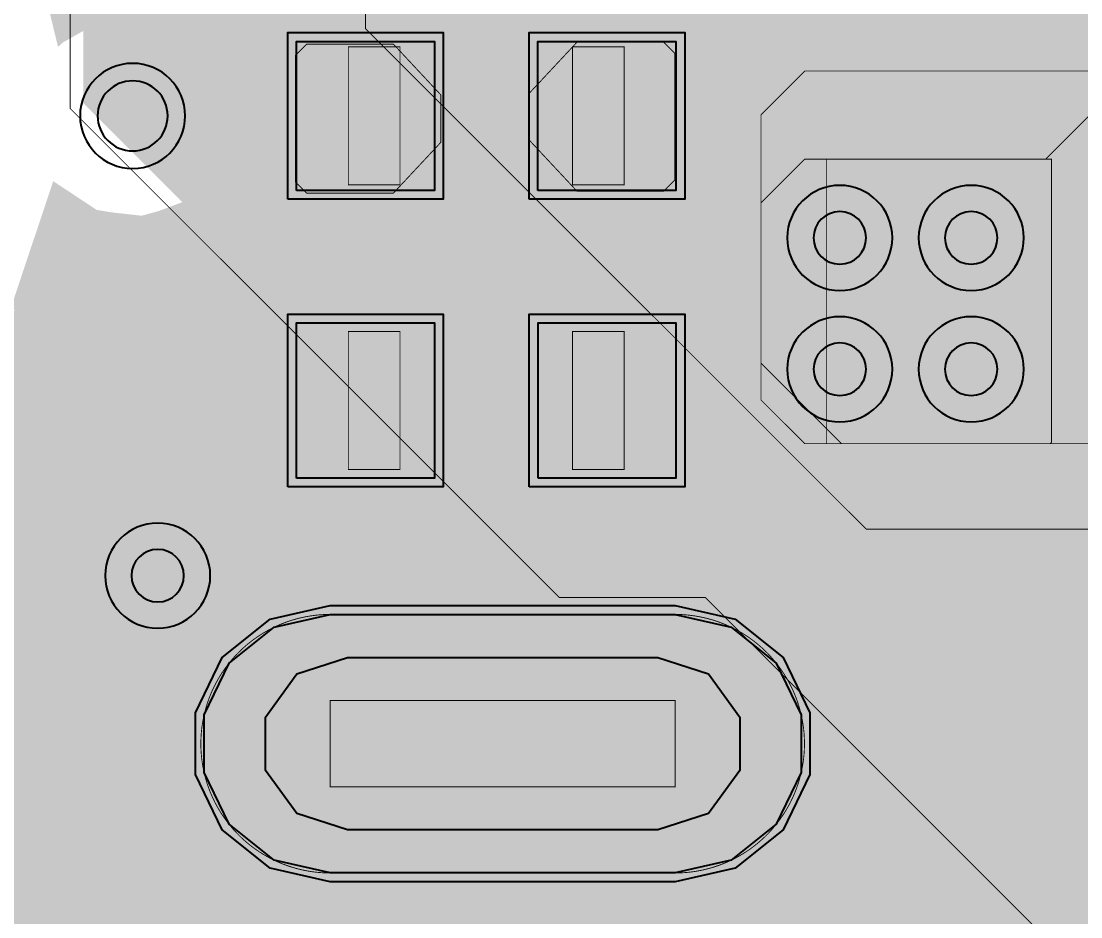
# Model space of a CAD drawing. Header units: millimetres. Extents: x -28.5 to 66.7, y -15.2 to 44.1.
# Drawn here: x 5.56 to 11.7, y 20.25 to 25.44 of the extents above; entities that cross this region are included whole.
import ezdxf

# ---------------------------------------------------------------- set-up
doc = ezdxf.new("R2010")
doc.units = ezdxf.units.MM
doc.header["$MEASUREMENT"] = 0
for name, color, linetype, true_color in [('Bottom-Layer', 7, 'Continuous', 0x0000ff), ('Bottom-Paste-Mask-Layer', 7, 'Continuous', 0x800000), ('Bottom-Solder-Mask-Layer', 7, 'Continuous', 0xaa00ff), ('Component-Marking-Layer', 7, 'Continuous', 0x66ffcc), ('Component-Shape-Layer', 7, 'Continuous', 0x00cccc), ('Hole-Layer', 7, 'Continuous', 0x222222), ('Inner1', 7, 'Continuous', 0x999966), ('Inner2', 7, 'Continuous', 0x008000), ('Multi-Layer', 7, 'Continuous', 0xc0c0c0), ('Pin-Soldering-Layer', 7, 'Continuous', 0xcc9999), ('Top-Layer', 7, 'Continuous', 0xff0000), ('Top-Paste-Mask-Layer', 7, 'Continuous', 0x808080), ('Top-Silkscreen-Layer', 7, 'Continuous', 0xffcc00), ('Top-Solder-Mask-Layer', 7, 'Continuous', 0x800080)]:
    doc.layers.add(name, color=color, linetype=linetype, true_color=true_color)

msp = doc.modelspace()

# ---------------------------------------------------------------- hatches: boundary and pattern name
at = {"layer": 'Bottom-Layer'}
for points in [[(4.9851, 4.9851), (4.4113, 5.4268), (3.7435, 5.7071), (3.0263, 5.8072), (2.3074, 5.7206), (1.6345, 5.4529), (1.0525, 5.022), (0.6001, 4.4566), (0.3073, 3.7942), (0.3073, 24.2059), (0.6117, 23.5245), (1.0849, 22.9474), (1.6934, 22.5153), (2.3942, 22.2588), (3.1379, 22.1961), (3.8718, 22.3315), (4.5441, 22.6555), (5.1072, 23.1451), (5.5215, 23.7659), (5.7576, 24.4738), (5.9961, 24.3165), (6.2801, 24.2846), (6.5476, 24.385), (6.7404, 24.596), (6.8164, 24.8714), (6.7591, 25.1514), (6.581, 25.3748), (6.3208, 25.4931), (6.0354, 25.4803), (5.7868, 25.3394), (5.6335, 25.9725), (5.3385, 26.5533), (4.9176, 27.0504), (4.3934, 27.4372), (3.7942, 27.6927), (34.2059, 27.6927), (33.5435, 27.4), (32.9781, 26.9476), (32.5472, 26.3655), (32.2795, 25.6927), (32.1928, 24.9737), (32.293, 24.2565), (32.5732, 23.5888), (33.015, 23.015), (33.5888, 22.5732), (34.2565, 22.293), (34.9737, 22.1928), (35.6927, 22.2795), (36.3656, 22.5472), (36.9476, 22.9781), (37.4, 23.5435), (37.6927, 24.2059), (37.6927, 3.7942), (37.4, 4.4566), (36.9476, 5.022), (36.3656, 5.4529), (35.6927, 5.7206), (34.9737, 5.8072), (34.2565, 5.7071), (33.5888, 5.4268), (33.015, 4.9851), (32.5732, 4.4113), (32.293, 3.7435), (32.1928, 3.0263), (32.2795, 2.3074), (32.5472, 1.6345), (32.9781, 1.0525), (33.5435, 0.6001), (34.2059, 0.3073), (3.7942, 0.3073), (4.4566, 0.6001), (5.022, 1.0525), (5.4529, 1.6345), (5.7206, 2.3074), (5.8072, 3.0263), (5.7071, 3.7435), (5.4268, 4.4113)], [(9.872, 22.9894), (10.1241, 22.8373), (10.4181, 22.8206), (10.6858, 22.9431), (10.9536, 22.8206), (11.2475, 22.8373), (11.4997, 22.9894), (11.6517, 23.2415), (11.6684, 23.5354), (11.5459, 23.8032), (11.6684, 24.071), (11.6517, 24.3649), (11.4997, 24.6171), (11.2475, 24.7691), (10.9536, 24.7858), (10.6858, 24.6633), (10.4181, 24.7858), (10.1241, 24.7691), (9.872, 24.6171), (9.72, 24.3649), (9.7033, 24.071), (9.8257, 23.8032), (9.7033, 23.5354), (9.72, 23.2415)], [(7.3501, 20.5001), (7.0247, 20.5744), (6.7637, 20.7825), (6.6189, 21.0832), (6.6189, 21.417), (6.7637, 21.7177), (7.0247, 21.9258), (7.3501, 22.0001), (9.3501, 22.0001), (9.6755, 21.9258), (9.9365, 21.7177), (10.0813, 21.417), (10.0813, 21.0832), (9.9365, 20.7825), (9.6755, 20.5744), (9.3501, 20.5001)]]:
    msp.add_hatch(color=256, dxfattribs=at).paths.add_polyline_path(points)
at = {"layer": 'Bottom-Paste-Mask-Layer'}
msp.add_hatch(color=256, dxfattribs=at).paths.add_polyline_path([(7.3501, 20.5001), (7.0247, 20.5744), (6.7637, 20.7825), (6.6189, 21.0832), (6.6189, 21.417), (6.7637, 21.7177), (7.0247, 21.9258), (7.3501, 22.0001), (9.3501, 22.0001), (9.6755, 21.9258), (9.9365, 21.7177), (10.0813, 21.417), (10.0813, 21.0832), (9.9365, 20.7825), (9.6755, 20.5744), (9.3501, 20.5001)])
at = {"layer": 'Bottom-Solder-Mask-Layer'}
msp.add_hatch(color=256, dxfattribs=at).paths.add_polyline_path([(7.3501, 20.4493), (7.0026, 20.5286), (6.724, 20.7508), (6.5694, 21.0719), (6.5694, 21.4283), (6.724, 21.7494), (7.0026, 21.9716), (7.3501, 22.0509), (9.3501, 22.0509), (9.6975, 21.9716), (9.9762, 21.7494), (10.1308, 21.4283), (10.1308, 21.0719), (9.9762, 20.7508), (9.6975, 20.5286), (9.3501, 20.4493)])
at = {"layer": 'Component-Marking-Layer'}
for points in [[(8.995, 25.2921, 1), (9.115, 25.2921, 1)], [(8.995, 25.2921, 1), (9.115, 25.2921, 1)], [(7.3949, 22.841, 1), (7.5149, 22.841, 1)], [(7.3949, 22.841, 1), (7.5149, 22.841, 1)]]:
    msp.add_hatch(color=256, dxfattribs=at).paths.add_polyline_path(points)
at = {"layer": 'Hole-Layer'}
msp.add_hatch(color=256, dxfattribs=at).paths.add_polyline_path([(7.4501, 20.75), (7.1562, 20.8455), (6.9745, 21.0955), (6.9745, 21.4045), (7.1562, 21.6545), (7.4501, 21.75), (9.2501, 21.75), (9.5439, 21.6545), (9.7256, 21.4045), (9.7256, 21.0955), (9.5439, 20.8455), (9.2501, 20.75)])
at = {"layer": 'Inner1'}
for points in [[(0.3073, 3.7942), (0.3073, 24.2059), (0.6117, 23.5245), (1.0849, 22.9474), (1.6934, 22.5153), (2.3942, 22.2588), (3.1379, 22.1961), (3.8718, 22.3315), (4.5441, 22.6555), (5.1072, 23.1451), (5.5215, 23.7659), (5.7576, 24.4738), (5.9961, 24.3165), (6.2801, 24.2846), (6.5476, 24.385), (6.7404, 24.596), (6.8164, 24.8714), (6.7591, 25.1514), (6.581, 25.3748), (6.3208, 25.4931), (6.0354, 25.4803), (5.7868, 25.3394), (5.6335, 25.9725), (5.3385, 26.5533), (4.9176, 27.0504), (4.3934, 27.4372), (3.7942, 27.6927), (34.2059, 27.6927), (33.5435, 27.4), (32.9781, 26.9476), (32.5472, 26.3655), (32.2795, 25.6927), (32.1928, 24.9737), (32.293, 24.2565), (32.5732, 23.5888), (33.015, 23.015), (33.5888, 22.5732), (34.2565, 22.293), (34.9737, 22.1928), (35.6927, 22.2795), (36.3656, 22.5472), (36.9476, 22.9781), (37.4, 23.5435), (37.6927, 24.2059), (37.6927, 3.7942), (37.4, 4.4566), (36.9476, 5.022), (36.3656, 5.4529), (35.6927, 5.7206), (34.9737, 5.8072), (34.2565, 5.7071), (33.5888, 5.4268), (33.015, 4.9851), (32.5732, 4.4113), (32.293, 3.7435), (32.1928, 3.0263), (32.2795, 2.3074), (32.5472, 1.6345), (32.9781, 1.0525), (33.5435, 0.6001), (34.2059, 0.3073), (3.7942, 0.3073), (4.4566, 0.6001), (5.022, 1.0525), (5.4529, 1.6345), (5.7206, 2.3074), (5.8072, 3.0263), (5.7071, 3.7435), (5.4268, 4.4113), (4.9851, 4.9851), (4.4113, 5.4268), (3.7435, 5.7071), (3.0263, 5.8072), (2.3074, 5.7206), (1.6345, 5.4529), (1.0525, 5.022), (0.6001, 4.4566)], [(9.872, 22.9894), (10.1241, 22.8373), (10.4181, 22.8206), (10.6858, 22.9431), (10.9536, 22.8206), (11.2475, 22.8373), (11.4997, 22.9894), (11.6517, 23.2415), (11.6684, 23.5354), (11.5459, 23.8032), (11.6684, 24.071), (11.6517, 24.3649), (11.4997, 24.6171), (11.2475, 24.7691), (10.9536, 24.7858), (10.6858, 24.6633), (10.4181, 24.7858), (10.1241, 24.7691), (9.872, 24.6171), (9.72, 24.3649), (9.7033, 24.071), (9.8257, 23.8032), (9.7033, 23.5354), (9.72, 23.2415)]]:
    msp.add_hatch(color=256, dxfattribs=at).paths.add_polyline_path(points)
at = {"layer": 'Inner2'}
for points in [[(9.3501, 22.3074), (8.6134, 22.3074), (5.9436, 24.9772), (5.9436, 26.628), (6.1381, 26.8225), (7.1319, 26.8225), (7.4534, 26.501), (7.4534, 25.3976), (7.4611, 25.3587), (7.4831, 25.3258), (10.3858, 22.4231), (10.4188, 22.4011), (10.4577, 22.3933), (13.2976, 22.3933), (15.3158, 20.3752), (15.3487, 20.3532), (15.3876, 20.3454), (19.4928, 20.3454), (21.5062, 18.332), (21.5392, 18.31), (21.5781, 18.3023), (22.7021, 18.3023), (22.9531, 18.0513), (22.9531, 17.573), (22.7586, 17.3785), (21.1193, 17.3785), (19.3759, 19.1219), (19.3429, 19.1439), (19.304, 19.1517), (19.03, 19.1517), (18.8014, 19.2852), (18.5367, 19.2852), (18.3081, 19.1517), (12.6151, 19.1517), (10.4011, 21.3657), (10.2904, 21.7335), (10.0557, 22.0376), (9.7278, 22.2377)], [(13.3397, 22.8023), (13.2825, 22.8023), (13.0225, 23.0622), (12.9896, 23.0843), (12.9507, 23.092), (10.3575, 23.092), (9.9492, 23.5003), (9.9492, 24.8561), (10.1437, 25.0506), (15.8315, 25.0506), (17.2202, 23.662), (17.2531, 23.64), (17.292, 23.6322), (28.6752, 23.6322), (31.5215, 20.786), (31.5215, 11.103), (27.3781, 6.9596), (22.2738, 6.9596), (22.2349, 6.9519), (22.202, 6.9299), (21.3165, 6.0444), (20.7816, 6.0444), (20.601, 6.225), (20.601, 7.2611), (20.8513, 7.5114), (25.6035, 7.5114), (25.6424, 7.5191), (25.6753, 7.5412), (26.1416, 8.0074), (26.3486, 7.9462), (26.5623, 7.9766), (26.7439, 8.0932), (26.8606, 8.2749), (26.891, 8.4886), (26.8297, 8.6956), (27.214, 9.0798), (27.4625, 9.0902), (27.6761, 9.2175), (27.8034, 9.4311), (27.8138, 9.6796), (30.4249, 12.2907), (30.4469, 12.3237), (30.4547, 12.3626), (30.4547, 15.7234), (30.4747, 15.872), (30.4547, 16.0205), (30.4547, 16.891), (30.4469, 16.9299), (30.4249, 16.9629), (29.9169, 17.4709), (29.8839, 17.4929), (29.8451, 17.5006), (26.1011, 17.5006), (26.1011, 17.653), (26.0259, 17.9337), (25.8205, 18.1392), (25.5398, 18.2144), (25.2591, 18.1392), (25.0537, 17.9337), (24.9784, 17.653), (24.9784, 17.5006), (24.0451, 17.5006), (23.3412, 18.2046), (23.3121, 18.2613), (23.272, 18.3107), (23.0196, 18.5631), (28.2594, 18.5631), (28.2992, 18.571), (28.333, 18.5936), (28.7276, 18.9882), (28.7502, 19.022), (28.7581, 19.0618), (28.7581, 20.8866), (28.7502, 20.9264), (28.7276, 20.9602), (28.0883, 21.5995), (28.0545, 21.6221), (28.0146, 21.63), (21.4245, 21.63), (21.3846, 21.6221), (21.3508, 21.5995), (20.7544, 21.0031), (20.7318, 20.9693), (20.7239, 20.9294), (20.7239, 20.6864), (19.7277, 20.6864), (19.6371, 20.7369), (19.5349, 20.7544), (15.5149, 20.7544), (13.557, 22.7122), (13.4573, 22.7789)]]:
    msp.add_hatch(color=256, dxfattribs=at).paths.add_polyline_path(points)
at = {"layer": 'Multi-Layer'}
msp.add_hatch(color=256, dxfattribs=at).paths.add_polyline_path([(7.3501, 20.5001), (7.0247, 20.5744), (6.7637, 20.7825), (6.6189, 21.0832), (6.6189, 21.417), (6.7637, 21.7177), (7.0247, 21.9258), (7.3501, 22.0001), (9.3501, 22.0001), (9.6755, 21.9258), (9.9365, 21.7177), (10.0813, 21.417), (10.0813, 21.0832), (9.9365, 20.7825), (9.6755, 20.5744), (9.3501, 20.5001)])
msp.add_hatch(color=256, dxfattribs=at).paths.add_polyline_path([(7.3501, 20.5001), (7.0247, 20.5744), (6.7637, 20.7825), (6.6189, 21.0832), (6.6189, 21.417), (6.7637, 21.7177), (7.0247, 21.9258), (7.3501, 22.0001), (9.3501, 22.0001), (9.6755, 21.9258), (9.9365, 21.7177), (10.0813, 21.417), (10.0813, 21.0832), (9.9365, 20.7825), (9.6755, 20.5744), (9.3501, 20.5001)])
msp.add_hatch(color=256, dxfattribs=at).paths.add_polyline_path([(7.3501, 20.5001), (7.0247, 20.5744), (6.7637, 20.7825), (6.6189, 21.0832), (6.6189, 21.417), (6.7637, 21.7177), (7.0247, 21.9258), (7.3501, 22.0001), (9.3501, 22.0001), (9.6755, 21.9258), (9.9365, 21.7177), (10.0813, 21.417), (10.0813, 21.0832), (9.9365, 20.7825), (9.6755, 20.5744), (9.3501, 20.5001)])
at = {"layer": 'Pin-Soldering-Layer'}
for points in [[(7.4551, 25.292), (7.7551, 25.292), (7.7551, 24.492), (7.4551, 24.492)], [(7.4551, 25.292), (7.7551, 25.292), (7.7551, 24.492), (7.4551, 24.492)], [(8.7549, 25.292), (9.0549, 25.292), (9.0549, 24.492), (8.7549, 24.492)], [(8.7549, 25.292), (9.0549, 25.292), (9.0549, 24.492), (8.7549, 24.492)], [(7.455, 22.841), (7.455, 23.641), (7.755, 23.641), (7.755, 22.841)], [(7.455, 22.841), (7.455, 23.641), (7.755, 23.641), (7.755, 22.841)], [(9.055, 22.841), (9.055, 23.641), (8.755, 23.641), (8.755, 22.841)], [(9.055, 22.841), (9.055, 23.641), (8.755, 23.641), (8.755, 22.841)], [(9.3501, 21.5001), (9.3501, 21.0001), (7.3501, 21.0001), (7.3501, 21.5001)], [(9.3501, 21.5001), (9.3501, 21.0001), (7.3501, 21.0001), (7.3501, 21.5001)]]:
    msp.add_hatch(color=256, dxfattribs=at).paths.add_polyline_path(points)
at = {"layer": 'Top-Layer'}
for points in [[(0.3073, 3.7942), (0.3073, 24.2059), (0.6117, 23.5245), (1.0849, 22.9474), (1.6934, 22.5153), (2.3942, 22.2588), (3.1379, 22.1961), (3.8718, 22.3315), (4.5441, 22.6555), (5.1072, 23.1451), (5.5215, 23.7659), (5.7576, 24.4738), (5.9753, 24.3245), (6.2356, 24.2807), (6.4902, 24.3506), (6.6916, 24.5212), (6.8478, 24.5212), (6.8478, 24.46), (6.9378, 24.2427), (7.1551, 24.1527), (7.9551, 24.1527), (8.1472, 24.2201), (8.255, 24.3928), (8.3047, 24.2816), (8.3937, 24.1984), (8.3937, 23.9526), (8.2867, 23.8408), (8.2477, 23.691), (8.2477, 22.791), (8.3377, 22.5737), (8.555, 22.4837), (9.355, 22.4837), (9.5286, 22.5374), (9.6415, 22.6797), (10.1237, 22.6797), (10.1543, 22.6805), (10.1849, 22.6831), (12.9405, 22.6831), (13.1136, 22.4783), (13.367, 22.3905), (13.6296, 22.4443), (13.8281, 22.6246), (13.9019, 22.5941), (13.9811, 22.5838), (14.5261, 22.5838), (14.7434, 22.6738), (14.8335, 22.8911), (14.8335, 23.1024), (14.9349, 23.1469), (15.0223, 23.2149), (15.3809, 23.5735), (15.3956, 23.5724), (15.4102, 23.5721), (15.8795, 23.5721), (15.9394, 23.5531), (16.0019, 23.5467), (16.26, 23.5467), (16.4166, 23.4049), (16.5124, 23.3459), (16.6229, 23.3254), (17.6665, 23.3254), (17.7841, 23.3488), (17.8838, 23.4154), (18.0625, 23.5941), (18.1291, 23.6938), (18.1525, 23.8114), (18.1525, 26.1652), (18.1291, 26.2828), (18.0625, 26.3825), (17.7527, 26.6923), (17.653, 26.7589), (17.5354, 26.7823), (16.7056, 26.7823), (16.588, 26.7589), (16.4883, 26.6923), (16.1787, 26.3827), (16.1121, 26.283), (16.0887, 26.1654), (16.0887, 24.7092), (15.8711, 24.4915), (15.4102, 24.4915), (15.3649, 24.4882), (15.3205, 24.4782), (15.2064, 24.4782), (15.0353, 24.4441), (14.8902, 24.3472), (14.854, 24.311), (14.854, 24.6411), (15.399, 25.1861), (15.4656, 25.2858), (15.489, 25.4034), (15.489, 27.1814), (15.4656, 27.299), (15.399, 27.3987), (15.272, 27.5257), (15.1722, 27.5924), (15.0546, 27.6157), (13.6894, 27.6157), (13.5718, 27.5924), (13.4721, 27.5257), (13.4195, 27.4732), (13.367, 27.5257), (13.2672, 27.5924), (13.1496, 27.6157), (11.8796, 27.6157), (11.762, 27.5924), (11.6623, 27.5257), (11.5353, 27.3987), (11.4687, 27.299), (11.4453, 27.1814), (11.4453, 25.0227), (11.3713, 24.9487), (10.1016, 24.9487), (9.984, 24.9253), (9.8843, 24.8587), (9.6623, 24.6367), (9.6623, 25.3241), (9.5722, 25.5414), (9.3549, 25.6314), (8.5549, 25.6314), (8.3628, 25.564), (8.255, 25.3913), (8.1472, 25.564), (7.9551, 25.6314), (7.1551, 25.6314), (6.9378, 25.5414), (6.8478, 25.3241), (6.8478, 25.2629), (6.6916, 25.2629), (6.6374, 25.3249), (6.5754, 25.3791), (6.5754, 26.0563), (6.6373, 26.1103), (6.6914, 26.1722), (6.8477, 26.1722), (6.8477, 26.0931), (6.9377, 25.8757), (7.155, 25.7857), (7.955, 25.7857), (8.1723, 25.8757), (8.2623, 26.0931), (8.2623, 26.9931), (8.1723, 27.2104), (7.955, 27.3004), (7.155, 27.3004), (6.9377, 27.2104), (6.8477, 26.9931), (6.8477, 26.9139), (6.6918, 26.9139), (6.4156, 27.1179), (6.073, 27.1411), (5.7719, 26.9763), (5.6068, 26.6751), (5.6299, 26.3326), (5.8338, 26.0563), (5.8338, 25.3791), (5.8098, 25.3598), (5.7868, 25.3394), (5.6335, 25.9725), (5.3385, 26.5533), (4.9176, 27.0504), (4.3934, 27.4372), (3.7942, 27.6927), (34.2059, 27.6927), (33.5435, 27.4), (32.9781, 26.9476), (32.5472, 26.3655), (32.2795, 25.6927), (32.1928, 24.9737), (32.293, 24.2565), (32.5732, 23.5888), (33.015, 23.015), (33.5888, 22.5732), (34.2565, 22.293), (34.9737, 22.1928), (35.6927, 22.2795), (36.3656, 22.5472), (36.9476, 22.9781), (37.4, 23.5435), (37.6927, 24.2059), (37.6927, 3.7942), (37.4, 4.4566), (36.9476, 5.022), (36.3656, 5.4529), (35.6927, 5.7206), (34.9737, 5.8072), (34.2565, 5.7071), (33.5888, 5.4268), (33.015, 4.9851), (32.5732, 4.4113), (32.293, 3.7435), (32.1928, 3.0263), (32.2795, 2.3074), (32.5472, 1.6345), (32.9781, 1.0525), (33.5435, 0.6001), (34.2059, 0.3073), (3.7942, 0.3073), (4.4566, 0.6001), (5.022, 1.0525), (5.4529, 1.6345), (5.7206, 2.3074), (5.8072, 3.0263), (5.7071, 3.7435), (5.4268, 4.4113), (4.9851, 4.9851), (4.4113, 5.4268), (3.7435, 5.7071), (3.0263, 5.8072), (2.3074, 5.7206), (1.6345, 5.4529), (1.0525, 5.022), (0.6001, 4.4566)], [(11.9217, 27.2068), (13.1075, 27.2068), (13.175, 27.1393), (13.175, 23.2865), (12.9805, 23.092), (10.3302, 23.092), (10.3302, 24.5398), (11.4986, 24.5398), (11.5375, 24.5475), (11.5705, 24.5696), (11.8245, 24.8236), (11.8465, 24.8565), (11.8542, 24.8954), (11.8542, 27.1393)], [(7.1551, 24.46), (7.1551, 25.3241), (7.9551, 25.3241), (7.9551, 24.46)], [(8.5549, 24.46), (8.5549, 25.3241), (9.3549, 25.3241), (9.3549, 24.46)], [(10.1437, 24.5398), (11.4309, 24.5398), (11.4309, 23.092), (10.1437, 23.092), (9.9492, 23.2865), (9.9492, 24.3453)], [(7.155, 22.791), (7.155, 23.691), (7.955, 23.691), (7.955, 22.791)], [(8.555, 22.791), (8.555, 23.691), (9.355, 23.691), (9.355, 22.791)], [(7.3501, 20.5001), (7.0247, 20.5744), (6.7637, 20.7825), (6.6189, 21.0832), (6.6189, 21.417), (6.7637, 21.7177), (7.0247, 21.9258), (7.3501, 22.0001), (9.3501, 22.0001), (9.6755, 21.9258), (9.9365, 21.7177), (10.0813, 21.417), (10.0813, 21.0832), (9.9365, 20.7825), (9.6755, 20.5744), (9.3501, 20.5001)]]:
    msp.add_hatch(color=256, dxfattribs=at).paths.add_polyline_path(points)
at = {"layer": 'Top-Paste-Mask-Layer'}
for points in [[(8.5066, 24.7491), (8.5066, 25.0256), (8.7808, 25.3193), (9.2841, 25.3193), (9.3481, 25.2553), (9.3481, 24.5193), (9.2841, 24.4553), (8.7808, 24.4553)], [(8.5066, 24.7491), (8.5066, 25.0256), (8.7808, 25.3193), (9.2841, 25.3193), (9.3481, 25.2553), (9.3481, 24.5193), (9.2841, 24.4553), (8.7808, 24.4553)], [(7.991, 24.7378), (7.991, 25.0143), (7.7168, 25.3081), (7.2135, 25.3081), (7.1495, 25.2441), (7.1495, 24.5081), (7.2135, 24.4441), (7.7168, 24.4441)], [(7.991, 24.7378), (7.991, 25.0143), (7.7168, 25.3081), (7.2135, 25.3081), (7.1495, 25.2441), (7.1495, 24.5081), (7.2135, 24.4441), (7.7168, 24.4441)], [(7.155, 22.791), (7.155, 23.691), (7.955, 23.691), (7.955, 22.791)], [(8.555, 22.791), (8.555, 23.691), (9.355, 23.691), (9.355, 22.791)], [(10.098, 21.194), (10.0999, 21.2314), (10.0999, 21.2688), (10.098, 21.3061), (10.0943, 21.3434), (10.0887, 21.3803), (10.0813, 21.417), (10.072, 21.4532), (10.061, 21.489), (10.0482, 21.5241), (10.0337, 21.5585), (10.0175, 21.5923), (9.9996, 21.6251), (9.9801, 21.657), (9.959, 21.6879), (9.9365, 21.7177), (9.9124, 21.7464), (9.887, 21.7738), (9.8602, 21.7999), (9.8322, 21.8246), (9.8029, 21.848), (9.7726, 21.8698), (9.7412, 21.8901), (9.7088, 21.9088), (9.6755, 21.9258), (9.6414, 21.9412), (9.6066, 21.9549), (9.5712, 21.9668), (9.5351, 21.9769), (9.4987, 21.9852), (9.4619, 21.9917), (9.4248, 21.9964), (9.3875, 21.9992), (9.3501, 22.0001), (7.3501, 22.0001), (7.3127, 21.9992), (7.2754, 21.9964), (7.2383, 21.9917), (7.2015, 21.9852), (7.165, 21.9769), (7.129, 21.9668), (7.0936, 21.9549), (7.0587, 21.9412), (7.0247, 21.9258), (6.9914, 21.9088), (6.959, 21.8901), (6.9276, 21.8698), (6.8972, 21.848), (6.868, 21.8246), (6.8399, 21.7999), (6.8132, 21.7738), (6.7877, 21.7464), (6.7637, 21.7177), (6.7411, 21.6879), (6.7201, 21.657), (6.7005, 21.6251), (6.6827, 21.5923), (6.6664, 21.5585), (6.6519, 21.5241), (6.6391, 21.489), (6.6281, 21.4532), (6.6189, 21.417), (6.6115, 21.3803), (6.6059, 21.3434), (6.6022, 21.3061), (6.6003, 21.2688), (6.6003, 21.2314), (6.6022, 21.194), (6.6059, 21.1568), (6.6115, 21.1199), (6.6189, 21.0832), (6.6281, 21.047), (6.6391, 21.0112), (6.6519, 20.9761), (6.6664, 20.9416), (6.6827, 20.9079), (6.7005, 20.8751), (6.7201, 20.8432), (6.7411, 20.8123), (6.7637, 20.7825), (6.7877, 20.7538), (6.8132, 20.7264), (6.8399, 20.7003), (6.868, 20.6755), (6.8972, 20.6522), (6.9276, 20.6304), (6.959, 20.6101), (6.9914, 20.5914), (7.0247, 20.5743), (7.0587, 20.559), (7.0936, 20.5453), (7.129, 20.5334), (7.165, 20.5233), (7.2015, 20.5149), (7.2383, 20.5085), (7.2754, 20.5038), (7.3127, 20.501), (7.3501, 20.5001), (9.3501, 20.5001), (9.3875, 20.501), (9.4248, 20.5038), (9.4619, 20.5085), (9.4987, 20.5149), (9.5351, 20.5233), (9.5712, 20.5334), (9.6066, 20.5453), (9.6414, 20.559), (9.6755, 20.5743), (9.7088, 20.5914), (9.7412, 20.6101), (9.7726, 20.6304), (9.8029, 20.6522), (9.8322, 20.6755), (9.8602, 20.7003), (9.887, 20.7264), (9.9124, 20.7538), (9.9365, 20.7825), (9.959, 20.8123), (9.9801, 20.8432), (9.9996, 20.8751), (10.0175, 20.9079), (10.0337, 20.9416), (10.0482, 20.9761), (10.061, 21.0112), (10.072, 21.047), (10.0813, 21.0832), (10.0887, 21.1199), (10.0943, 21.1568)], [(10.098, 21.194), (10.0999, 21.2314), (10.0999, 21.2688), (10.098, 21.3061), (10.0943, 21.3434), (10.0887, 21.3803), (10.0813, 21.417), (10.072, 21.4532), (10.061, 21.489), (10.0482, 21.5241), (10.0337, 21.5585), (10.0175, 21.5923), (9.9996, 21.6251), (9.9801, 21.657), (9.959, 21.6879), (9.9365, 21.7177), (9.9124, 21.7464), (9.887, 21.7738), (9.8602, 21.7999), (9.8322, 21.8246), (9.8029, 21.848), (9.7726, 21.8698), (9.7412, 21.8901), (9.7088, 21.9088), (9.6755, 21.9258), (9.6414, 21.9412), (9.6066, 21.9549), (9.5712, 21.9668), (9.5351, 21.9769), (9.4987, 21.9852), (9.4619, 21.9917), (9.4248, 21.9964), (9.3875, 21.9992), (9.3501, 22.0001), (7.3501, 22.0001), (7.3127, 21.9992), (7.2754, 21.9964), (7.2383, 21.9917), (7.2015, 21.9852), (7.165, 21.9769), (7.129, 21.9668), (7.0936, 21.9549), (7.0587, 21.9412), (7.0247, 21.9258), (6.9914, 21.9088), (6.959, 21.8901), (6.9276, 21.8698), (6.8972, 21.848), (6.868, 21.8246), (6.8399, 21.7999), (6.8132, 21.7738), (6.7877, 21.7464), (6.7637, 21.7177), (6.7411, 21.6879), (6.7201, 21.657), (6.7005, 21.6251), (6.6827, 21.5923), (6.6664, 21.5585), (6.6519, 21.5241), (6.6391, 21.489), (6.6281, 21.4532), (6.6189, 21.417), (6.6115, 21.3803), (6.6059, 21.3434), (6.6022, 21.3061), (6.6003, 21.2688), (6.6003, 21.2314), (6.6022, 21.194), (6.6059, 21.1568), (6.6115, 21.1199), (6.6189, 21.0832), (6.6281, 21.047), (6.6391, 21.0112), (6.6519, 20.9761), (6.6664, 20.9416), (6.6827, 20.9079), (6.7005, 20.8751), (6.7201, 20.8432), (6.7411, 20.8123), (6.7637, 20.7825), (6.7877, 20.7538), (6.8132, 20.7264), (6.8399, 20.7003), (6.868, 20.6755), (6.8972, 20.6522), (6.9276, 20.6304), (6.959, 20.6101), (6.9914, 20.5914), (7.0247, 20.5743), (7.0587, 20.559), (7.0936, 20.5453), (7.129, 20.5334), (7.165, 20.5233), (7.2015, 20.5149), (7.2383, 20.5085), (7.2754, 20.5038), (7.3127, 20.501), (7.3501, 20.5001), (9.3501, 20.5001), (9.3875, 20.501), (9.4248, 20.5038), (9.4619, 20.5085), (9.4987, 20.5149), (9.5351, 20.5233), (9.5712, 20.5334), (9.6066, 20.5453), (9.6414, 20.559), (9.6755, 20.5743), (9.7088, 20.5914), (9.7412, 20.6101), (9.7726, 20.6304), (9.8029, 20.6522), (9.8322, 20.6755), (9.8602, 20.7003), (9.887, 20.7264), (9.9124, 20.7538), (9.9365, 20.7825), (9.959, 20.8123), (9.9801, 20.8432), (9.9996, 20.8751), (10.0175, 20.9079), (10.0337, 20.9416), (10.0482, 20.9761), (10.061, 21.0112), (10.072, 21.047), (10.0813, 21.0832), (10.0887, 21.1199), (10.0943, 21.1568)], [(7.3501, 20.5001), (7.0247, 20.5744), (6.7637, 20.7825), (6.6189, 21.0832), (6.6189, 21.417), (6.7637, 21.7177), (7.0247, 21.9258), (7.3501, 22.0001), (9.3501, 22.0001), (9.6755, 21.9258), (9.9365, 21.7177), (10.0813, 21.417), (10.0813, 21.0832), (9.9365, 20.7825), (9.6755, 20.5744), (9.3501, 20.5001)]]:
    msp.add_hatch(color=256, dxfattribs=at).paths.add_polyline_path(points)
at = {"layer": 'Top-Solder-Mask-Layer'}
for points in [[(7.1043, 24.4092), (7.1043, 25.3749), (8.0059, 25.3749), (8.0059, 24.4092)], [(8.5041, 24.4092), (8.5041, 25.3749), (9.4057, 25.3749), (9.4057, 24.4092)], [(7.1042, 22.7402), (7.1042, 23.7418), (8.0058, 23.7418), (8.0058, 22.7402)], [(8.5042, 22.7402), (8.5042, 23.7418), (9.4058, 23.7418), (9.4058, 22.7402)], [(7.3501, 20.4493), (7.0026, 20.5286), (6.724, 20.7508), (6.5694, 21.0719), (6.5694, 21.4283), (6.724, 21.7494), (7.0026, 21.9716), (7.3501, 22.0509), (9.3501, 22.0509), (9.6975, 21.9716), (9.9762, 21.7494), (10.1308, 21.4283), (10.1308, 21.0719), (9.9762, 20.7508), (9.6975, 20.5286), (9.3501, 20.4493)]]:
    msp.add_hatch(color=256, dxfattribs=at).paths.add_polyline_path(points)

# ---------------------------------------------------------------- linework, layer by layer
at = {"layer": 'Bottom-Layer', "const_width": 0.0508}
msp.add_lwpolyline([(5.5215, 23.7659), (5.7576, 24.4738), (5.9961, 24.3165), (6.2801, 24.2846), (6.5476, 24.385), (6.7404, 24.596), (6.8164, 24.8714), (6.7591, 25.1514), (6.581, 25.3748), (6.3208, 25.4931), (6.0354, 25.4803), (5.7868, 25.3394), (5.6335, 25.9725), (5.3385, 26.5533)], dxfattribs=at)
msp.add_lwpolyline([(9.872, 22.9894), (10.1241, 22.8373), (10.4181, 22.8206), (10.6858, 22.9431), (10.9536, 22.8206), (11.2475, 22.8373), (11.4997, 22.9894), (11.6517, 23.2415), (11.6684, 23.5354), (11.5459, 23.8032), (11.6684, 24.071), (11.6517, 24.3649), (11.4997, 24.6171), (11.2475, 24.7691), (10.9536, 24.7858), (10.6858, 24.6633), (10.4181, 24.7858), (10.1241, 24.7691), (9.872, 24.6171), (9.72, 24.3649), (9.7033, 24.071), (9.8257, 23.8032), (9.7033, 23.5354), (9.72, 23.2415)], close=True, dxfattribs=at)
at = {"layer": 'Bottom-Layer'}
msp.add_lwpolyline([(7.3501, 20.5001), (7.0247, 20.5744), (6.7637, 20.7825), (6.6189, 21.0832), (6.6189, 21.417), (6.7637, 21.7177), (7.0247, 21.9258), (7.3501, 22.0001), (9.3501, 22.0001), (9.6755, 21.9258), (9.9365, 21.7177), (10.0813, 21.417), (10.0813, 21.0832), (9.9365, 20.7825), (9.6755, 20.5744), (9.3501, 20.5001)], close=True, dxfattribs=at)
at = {"layer": 'Bottom-Paste-Mask-Layer'}
msp.add_lwpolyline([(7.3501, 20.5001), (7.0247, 20.5744), (6.7637, 20.7825), (6.6189, 21.0832), (6.6189, 21.417), (6.7637, 21.7177), (7.0247, 21.9258), (7.3501, 22.0001), (9.3501, 22.0001), (9.6755, 21.9258), (9.9365, 21.7177), (10.0813, 21.417), (10.0813, 21.0832), (9.9365, 20.7825), (9.6755, 20.5744), (9.3501, 20.5001)], close=True, dxfattribs=at)
at = {"layer": 'Bottom-Solder-Mask-Layer'}
msp.add_lwpolyline([(7.3501, 20.4493), (7.0026, 20.5286), (6.724, 20.7508), (6.5694, 21.0719), (6.5694, 21.4283), (6.724, 21.7494), (7.0026, 21.9716), (7.3501, 22.0509), (9.3501, 22.0509), (9.6975, 21.9716), (9.9762, 21.7494), (10.1308, 21.4283), (10.1308, 21.0719), (9.9762, 20.7508), (9.6975, 20.5286), (9.3501, 20.4493)], close=True, dxfattribs=at)
at = {"layer": 'Component-Marking-Layer', "const_width": 0.129}
for points in [[(8.995, 25.2921, 1), (9.115, 25.2921, 1)], [(8.995, 25.2921, 1), (9.115, 25.2921, 1)], [(7.3949, 22.841, 1), (7.5149, 22.841, 1)], [(7.3949, 22.841, 1), (7.5149, 22.841, 1)]]:
    msp.add_lwpolyline(points, format="xyb", close=True, dxfattribs=at)
at = {"layer": 'Component-Shape-Layer', "const_width": 0.0508}
for points in [[(7.455, 25.2919), (9.055, 25.2919), (9.055, 24.4919), (7.455, 24.4919)], [(7.455, 25.2919), (9.055, 25.2919), (9.055, 24.4919), (7.455, 24.4919)], [(7.455, 22.841), (7.455, 23.641), (9.055, 23.641), (9.055, 22.841)], [(7.455, 22.841), (7.455, 23.641), (9.055, 23.641), (9.055, 22.841)], [(-2.15, 21.5001), (10, 21.5001), (10, 6.5), (-2.15, 6.5)], [(-2.15, 21.5001), (10, 21.5001), (10, 6.5), (-2.15, 6.5)]]:
    msp.add_lwpolyline(points, close=True, dxfattribs=at)
at = {"layer": 'Hole-Layer'}
for points in [[(6.0014, 24.892, 1), (6.4078, 24.892, 1)], [(10.1524, 24.1842, 1), (10.4572, 24.1842, 1)], [(10.9144, 24.1842, 1), (11.2192, 24.1842, 1)], [(10.1524, 23.4222, 1), (10.4572, 23.4222, 1)], [(10.9144, 23.4222, 1), (11.2192, 23.4222, 1)], [(6.1976, 22.225, 1), (6.5024, 22.225, 1)]]:
    msp.add_lwpolyline(points, format="xyb", close=True, dxfattribs=at)
msp.add_lwpolyline([(7.4501, 20.75), (7.1562, 20.8455), (6.9745, 21.0955), (6.9745, 21.4045), (7.1562, 21.6545), (7.4501, 21.75), (9.2501, 21.75), (9.5439, 21.6545), (9.7256, 21.4045), (9.7256, 21.0955), (9.5439, 20.8455), (9.2501, 20.75)], close=True, dxfattribs=at)
at = {"layer": 'Inner1', "const_width": 0.0508}
msp.add_lwpolyline([(5.5215, 23.7659), (5.7576, 24.4738), (5.9961, 24.3165), (6.2801, 24.2846), (6.5476, 24.385), (6.7404, 24.596), (6.8164, 24.8714), (6.7591, 25.1514), (6.581, 25.3748), (6.3208, 25.4931), (6.0354, 25.4803), (5.7868, 25.3394), (5.6335, 25.9725), (5.3385, 26.5533)], dxfattribs=at)
msp.add_lwpolyline([(9.872, 22.9894), (10.1241, 22.8373), (10.4181, 22.8206), (10.6858, 22.9431), (10.9536, 22.8206), (11.2475, 22.8373), (11.4997, 22.9894), (11.6517, 23.2415), (11.6684, 23.5354), (11.5459, 23.8032), (11.6684, 24.071), (11.6517, 24.3649), (11.4997, 24.6171), (11.2475, 24.7691), (10.9536, 24.7858), (10.6858, 24.6633), (10.4181, 24.7858), (10.1241, 24.7691), (9.872, 24.6171), (9.72, 24.3649), (9.7033, 24.071), (9.8257, 23.8032), (9.7033, 23.5354), (9.72, 23.2415)], close=True, dxfattribs=at)
at = {"layer": 'Inner2', "const_width": 0.00508}
for points in [[(5.842, 24.9351), (8.6791, 22.098), (9.525, 22.098), (12.573, 19.0501), (19.304, 19.0501), (21.0772, 17.2769), (22.8007, 17.2769), (23.0547, 17.5309), (23.0547, 18.0934), (22.7442, 18.4039), (21.5781, 18.4039), (19.5349, 20.447), (15.3876, 20.447), (13.3397, 22.4949), (10.4577, 22.4949), (7.555, 25.3976), (7.555, 26.5431), (7.174, 26.9241), (6.096, 26.9241), (5.842, 26.6701)], [(10.1016, 25.1522), (9.8476, 24.8982), (9.8476, 23.4582), (10.3154, 22.9904), (12.9507, 22.9904), (15.3563, 20.5848), (20.8173, 20.5848), (24.003, 17.399), (29.8451, 17.399), (30.3531, 16.891), (30.3531, 12.3626), (25.6035, 7.613), (20.8092, 7.613), (20.4994, 7.3032), (20.4994, 6.1829), (20.7395, 5.9428), (21.3586, 5.9428), (22.2738, 6.858), (27.4202, 6.858), (31.6231, 11.0609), (31.6231, 20.828), (28.7173, 23.7338), (17.292, 23.7338), (15.8736, 25.1522)]]:
    msp.add_lwpolyline(points, close=True, dxfattribs=at)
at = {"layer": 'Inner2', "const_width": 0.0508}
for points in [[(12.6151, 19.1517), (10.4011, 21.3657), (10.2904, 21.7335), (10.0557, 22.0376), (9.7278, 22.2377), (9.3501, 22.3074), (8.6134, 22.3074), (5.9436, 24.9772), (5.9436, 26.628), (6.1381, 26.8225), (7.1319, 26.8225), (7.4534, 26.501), (7.4534, 25.3976), (7.4611, 25.3587), (7.4831, 25.3258), (10.3858, 22.4231), (10.4188, 22.4011), (10.4577, 22.3933), (13.2976, 22.3933), (15.3158, 20.3752), (15.3487, 20.3532), (15.3876, 20.3454), (19.4928, 20.3454), (21.5062, 18.332)], [(12.9507, 23.092), (10.3575, 23.092), (9.9492, 23.5003), (9.9492, 24.8561), (10.1437, 25.0506), (15.8315, 25.0506)]]:
    msp.add_lwpolyline(points, dxfattribs=at)
at = {"layer": 'Multi-Layer'}
for points in [[(5.8998, 24.892, 1), (6.5094, 24.892), (6.5094, 24.892, 1), (5.8998, 24.892)], [(6.0452, 22.225, 1), (6.6548, 22.225), (6.6548, 22.225, 1), (6.0452, 22.225)]]:
    msp.add_lwpolyline(points, format="xyb", dxfattribs=at)
for points in [[(10, 24.1842, 1), (10.6096, 24.1842, 1)], [(10.762, 24.1842, 1), (11.3716, 24.1842, 1)], [(10, 23.4222, 1), (10.6096, 23.4222, 1)], [(10.762, 23.4222, 1), (11.3716, 23.4222, 1)]]:
    msp.add_lwpolyline(points, format="xyb", close=True, dxfattribs=at)
msp.add_lwpolyline([(7.3501, 20.5001), (7.0247, 20.5744), (6.7637, 20.7825), (6.6189, 21.0832), (6.6189, 21.417), (6.7637, 21.7177), (7.0247, 21.9258), (7.3501, 22.0001), (9.3501, 22.0001), (9.6755, 21.9258), (9.9365, 21.7177), (10.0813, 21.417), (10.0813, 21.0832), (9.9365, 20.7825), (9.6755, 20.5744), (9.3501, 20.5001)], close=True, dxfattribs=at)
msp.add_lwpolyline([(7.3501, 20.5001), (7.0247, 20.5744), (6.7637, 20.7825), (6.6189, 21.0832), (6.6189, 21.417), (6.7637, 21.7177), (7.0247, 21.9258), (7.3501, 22.0001), (9.3501, 22.0001), (9.6755, 21.9258), (9.9365, 21.7177), (10.0813, 21.417), (10.0813, 21.0832), (9.9365, 20.7825), (9.6755, 20.5744), (9.3501, 20.5001)], close=True, dxfattribs=at)
msp.add_lwpolyline([(7.3501, 20.5001), (7.0247, 20.5744), (6.7637, 20.7825), (6.6189, 21.0832), (6.6189, 21.417), (6.7637, 21.7177), (7.0247, 21.9258), (7.3501, 22.0001), (9.3501, 22.0001), (9.6755, 21.9258), (9.9365, 21.7177), (10.0813, 21.417), (10.0813, 21.0832), (9.9365, 20.7825), (9.6755, 20.5744), (9.3501, 20.5001)], close=True, dxfattribs=at)
at = {"layer": 'Pin-Soldering-Layer', "const_width": 0.00508}
for points in [[(7.4551, 25.292), (7.7551, 25.292), (7.7551, 24.492), (7.4551, 24.492)], [(7.4551, 25.292), (7.7551, 25.292), (7.7551, 24.492), (7.4551, 24.492)], [(8.7549, 25.292), (9.0549, 25.292), (9.0549, 24.492), (8.7549, 24.492)], [(8.7549, 25.292), (9.0549, 25.292), (9.0549, 24.492), (8.7549, 24.492)], [(7.455, 22.841), (7.455, 23.641), (7.755, 23.641), (7.755, 22.841)], [(7.455, 22.841), (7.455, 23.641), (7.755, 23.641), (7.755, 22.841)], [(9.055, 22.841), (9.055, 23.641), (8.755, 23.641), (8.755, 22.841)], [(9.055, 22.841), (9.055, 23.641), (8.755, 23.641), (8.755, 22.841)], [(9.3501, 21.5001), (9.3501, 21.0001), (7.3501, 21.0001), (7.3501, 21.5001)], [(9.3501, 21.5001), (9.3501, 21.0001), (7.3501, 21.0001), (7.3501, 21.5001)]]:
    msp.add_lwpolyline(points, close=True, dxfattribs=at)
at = {"layer": 'Top-Layer'}
for points, const_width in [([(13.2766, 27.1814), (13.1496, 27.3084), (11.8796, 27.3084), (11.7526, 27.1814), (11.7526, 24.8954), (11.4986, 24.6414), (10.2286, 24.6414), (10.2286, 22.9904), (13.0226, 22.9904), (13.2766, 23.2444)], 0.00508), ([(11.9217, 27.2068), (13.1075, 27.2068), (13.175, 27.1393), (13.175, 23.2865), (12.9805, 23.092), (10.3302, 23.092), (10.3302, 24.5398), (11.4986, 24.5398), (11.5375, 24.5475), (11.5705, 24.5696), (11.8245, 24.8236), (11.8465, 24.8565), (11.8542, 24.8954), (11.8542, 27.1393)], 0.0508), ([(11.5325, 24.6414), (11.5325, 22.9989), (11.524, 22.9904), (10.1016, 22.9904), (9.8476, 23.2444), (9.8476, 24.3874), (10.1016, 24.6414)], 0.00508), ([(10.1437, 24.5398), (11.4309, 24.5398), (11.4309, 23.092), (10.1437, 23.092), (9.9492, 23.2865), (9.9492, 24.3453)], 0.0508)]:
    msp.add_lwpolyline(points, close=True, dxfattribs=dict(at, const_width=const_width))
for points, const_width in [([(11.4453, 27.1814), (11.4453, 25.0227), (11.3713, 24.9487), (10.1016, 24.9487), (9.984, 24.9253), (9.8843, 24.8587), (9.6623, 24.6367), (9.6623, 25.3241), (9.5722, 25.5414)], 0.0508), ([(6.2046, 26.5433), (6.2046, 24.892)], 0.127), ([(5.8338, 26.0563), (5.8338, 25.3791), (5.8098, 25.3598), (5.7868, 25.3394), (5.6335, 25.9725)], 0.0508), ([(6.9378, 25.5414), (6.8478, 25.3241), (6.8478, 25.2629), (6.6916, 25.2629), (6.6374, 25.3249), (6.5754, 25.3791), (6.5754, 26.0563)], 0.0508), ([(8.3628, 25.564), (8.255, 25.3913), (8.1472, 25.564)], 0.0508), ([(8.955, 23.241), (8.955, 24.8919)], 0.508), ([(6.2046, 24.892), (7.5551, 24.892)], 0.127), ([(5.5215, 23.7659), (5.7576, 24.4738), (5.9753, 24.3245), (6.2356, 24.2807), (6.4902, 24.3506), (6.6916, 24.5212), (6.8478, 24.5212), (6.8478, 24.46), (6.9378, 24.2427), (7.1551, 24.1527), (7.9551, 24.1527), (8.1472, 24.2201), (8.255, 24.3928), (8.3047, 24.2816), (8.3937, 24.1984), (8.3937, 23.9526), (8.2867, 23.8408), (8.2477, 23.691), (8.2477, 22.791), (8.3377, 22.5737), (8.555, 22.4837), (9.355, 22.4837), (9.5286, 22.5374), (9.6415, 22.6797), (10.1237, 22.6797), (10.1543, 22.6805), (10.1849, 22.6831), (12.9405, 22.6831)], 0.0508), ([(10.3048, 23.4222), (10.1237, 23.241)], 0.508), ([(10.1237, 23.241), (8.955, 23.241)], 0.508), ([(7.555, 23.241), (6.539, 22.225)], 0.254), ([(6.539, 22.225), (6.35, 22.225)], 0.254)]:
    msp.add_lwpolyline(points, dxfattribs=dict(at, const_width=const_width))
for points in [[(7.1551, 24.46), (7.1551, 25.3241), (7.9551, 25.3241), (7.9551, 24.46)], [(8.5549, 24.46), (8.5549, 25.3241), (9.3549, 25.3241), (9.3549, 24.46)], [(7.155, 22.791), (7.155, 23.691), (7.955, 23.691), (7.955, 22.791)], [(8.555, 22.791), (8.555, 23.691), (9.355, 23.691), (9.355, 22.791)], [(7.3501, 20.5001), (7.0247, 20.5744), (6.7637, 20.7825), (6.6189, 21.0832), (6.6189, 21.417), (6.7637, 21.7177), (7.0247, 21.9258), (7.3501, 22.0001), (9.3501, 22.0001), (9.6755, 21.9258), (9.9365, 21.7177), (10.0813, 21.417), (10.0813, 21.0832), (9.9365, 20.7825), (9.6755, 20.5744), (9.3501, 20.5001)]]:
    msp.add_lwpolyline(points, close=True, dxfattribs=at)
at = {"layer": 'Top-Paste-Mask-Layer', "const_width": 0.00508}
for points in [[(8.5066, 24.7491), (8.5066, 25.0256), (8.7808, 25.3193), (9.2841, 25.3193), (9.3481, 25.2553), (9.3481, 24.5193), (9.2841, 24.4553), (8.7808, 24.4553)], [(8.5066, 24.7491), (8.5066, 25.0256), (8.7808, 25.3193), (9.2841, 25.3193), (9.3481, 25.2553), (9.3481, 24.5193), (9.2841, 24.4553), (8.7808, 24.4553)], [(7.991, 24.7378), (7.991, 25.0143), (7.7168, 25.3081), (7.2135, 25.3081), (7.1495, 25.2441), (7.1495, 24.5081), (7.2135, 24.4441), (7.7168, 24.4441)], [(7.991, 24.7378), (7.991, 25.0143), (7.7168, 25.3081), (7.2135, 25.3081), (7.1495, 25.2441), (7.1495, 24.5081), (7.2135, 24.4441), (7.7168, 24.4441)], [(10.098, 21.194), (10.0999, 21.2314), (10.0999, 21.2688), (10.098, 21.3061), (10.0943, 21.3434), (10.0887, 21.3803), (10.0813, 21.417), (10.072, 21.4532), (10.061, 21.489), (10.0482, 21.5241), (10.0337, 21.5585), (10.0175, 21.5923), (9.9996, 21.6251), (9.9801, 21.657), (9.959, 21.6879), (9.9365, 21.7177), (9.9124, 21.7464), (9.887, 21.7738), (9.8602, 21.7999), (9.8322, 21.8246), (9.8029, 21.848), (9.7726, 21.8698), (9.7412, 21.8901), (9.7088, 21.9088), (9.6755, 21.9258), (9.6414, 21.9412), (9.6066, 21.9549), (9.5712, 21.9668), (9.5351, 21.9769), (9.4987, 21.9852), (9.4619, 21.9917), (9.4248, 21.9964), (9.3875, 21.9992), (9.3501, 22.0001), (7.3501, 22.0001), (7.3127, 21.9992), (7.2754, 21.9964), (7.2383, 21.9917), (7.2015, 21.9852), (7.165, 21.9769), (7.129, 21.9668), (7.0936, 21.9549), (7.0587, 21.9412), (7.0247, 21.9258), (6.9914, 21.9088), (6.959, 21.8901), (6.9276, 21.8698), (6.8972, 21.848), (6.868, 21.8246), (6.8399, 21.7999), (6.8132, 21.7738), (6.7877, 21.7464), (6.7637, 21.7177), (6.7411, 21.6879), (6.7201, 21.657), (6.7005, 21.6251), (6.6827, 21.5923), (6.6664, 21.5585), (6.6519, 21.5241), (6.6391, 21.489), (6.6281, 21.4532), (6.6189, 21.417), (6.6115, 21.3803), (6.6059, 21.3434), (6.6022, 21.3061), (6.6003, 21.2688), (6.6003, 21.2314), (6.6022, 21.194), (6.6059, 21.1568), (6.6115, 21.1199), (6.6189, 21.0832), (6.6281, 21.047), (6.6391, 21.0112), (6.6519, 20.9761), (6.6664, 20.9416), (6.6827, 20.9079), (6.7005, 20.8751), (6.7201, 20.8432), (6.7411, 20.8123), (6.7637, 20.7825), (6.7877, 20.7538), (6.8132, 20.7264), (6.8399, 20.7003), (6.868, 20.6755), (6.8972, 20.6522), (6.9276, 20.6304), (6.959, 20.6101), (6.9914, 20.5914), (7.0247, 20.5743), (7.0587, 20.559), (7.0936, 20.5453), (7.129, 20.5334), (7.165, 20.5233), (7.2015, 20.5149), (7.2383, 20.5085), (7.2754, 20.5038), (7.3127, 20.501), (7.3501, 20.5001), (9.3501, 20.5001), (9.3875, 20.501), (9.4248, 20.5038), (9.4619, 20.5085), (9.4987, 20.5149), (9.5351, 20.5233), (9.5712, 20.5334), (9.6066, 20.5453), (9.6414, 20.559), (9.6755, 20.5743), (9.7088, 20.5914), (9.7412, 20.6101), (9.7726, 20.6304), (9.8029, 20.6522), (9.8322, 20.6755), (9.8602, 20.7003), (9.887, 20.7264), (9.9124, 20.7538), (9.9365, 20.7825), (9.959, 20.8123), (9.9801, 20.8432), (9.9996, 20.8751), (10.0175, 20.9079), (10.0337, 20.9416), (10.0482, 20.9761), (10.061, 21.0112), (10.072, 21.047), (10.0813, 21.0832), (10.0887, 21.1199), (10.0943, 21.1568)], [(10.098, 21.194), (10.0999, 21.2314), (10.0999, 21.2688), (10.098, 21.3061), (10.0943, 21.3434), (10.0887, 21.3803), (10.0813, 21.417), (10.072, 21.4532), (10.061, 21.489), (10.0482, 21.5241), (10.0337, 21.5585), (10.0175, 21.5923), (9.9996, 21.6251), (9.9801, 21.657), (9.959, 21.6879), (9.9365, 21.7177), (9.9124, 21.7464), (9.887, 21.7738), (9.8602, 21.7999), (9.8322, 21.8246), (9.8029, 21.848), (9.7726, 21.8698), (9.7412, 21.8901), (9.7088, 21.9088), (9.6755, 21.9258), (9.6414, 21.9412), (9.6066, 21.9549), (9.5712, 21.9668), (9.5351, 21.9769), (9.4987, 21.9852), (9.4619, 21.9917), (9.4248, 21.9964), (9.3875, 21.9992), (9.3501, 22.0001), (7.3501, 22.0001), (7.3127, 21.9992), (7.2754, 21.9964), (7.2383, 21.9917), (7.2015, 21.9852), (7.165, 21.9769), (7.129, 21.9668), (7.0936, 21.9549), (7.0587, 21.9412), (7.0247, 21.9258), (6.9914, 21.9088), (6.959, 21.8901), (6.9276, 21.8698), (6.8972, 21.848), (6.868, 21.8246), (6.8399, 21.7999), (6.8132, 21.7738), (6.7877, 21.7464), (6.7637, 21.7177), (6.7411, 21.6879), (6.7201, 21.657), (6.7005, 21.6251), (6.6827, 21.5923), (6.6664, 21.5585), (6.6519, 21.5241), (6.6391, 21.489), (6.6281, 21.4532), (6.6189, 21.417), (6.6115, 21.3803), (6.6059, 21.3434), (6.6022, 21.3061), (6.6003, 21.2688), (6.6003, 21.2314), (6.6022, 21.194), (6.6059, 21.1568), (6.6115, 21.1199), (6.6189, 21.0832), (6.6281, 21.047), (6.6391, 21.0112), (6.6519, 20.9761), (6.6664, 20.9416), (6.6827, 20.9079), (6.7005, 20.8751), (6.7201, 20.8432), (6.7411, 20.8123), (6.7637, 20.7825), (6.7877, 20.7538), (6.8132, 20.7264), (6.8399, 20.7003), (6.868, 20.6755), (6.8972, 20.6522), (6.9276, 20.6304), (6.959, 20.6101), (6.9914, 20.5914), (7.0247, 20.5743), (7.0587, 20.559), (7.0936, 20.5453), (7.129, 20.5334), (7.165, 20.5233), (7.2015, 20.5149), (7.2383, 20.5085), (7.2754, 20.5038), (7.3127, 20.501), (7.3501, 20.5001), (9.3501, 20.5001), (9.3875, 20.501), (9.4248, 20.5038), (9.4619, 20.5085), (9.4987, 20.5149), (9.5351, 20.5233), (9.5712, 20.5334), (9.6066, 20.5453), (9.6414, 20.559), (9.6755, 20.5743), (9.7088, 20.5914), (9.7412, 20.6101), (9.7726, 20.6304), (9.8029, 20.6522), (9.8322, 20.6755), (9.8602, 20.7003), (9.887, 20.7264), (9.9124, 20.7538), (9.9365, 20.7825), (9.959, 20.8123), (9.9801, 20.8432), (9.9996, 20.8751), (10.0175, 20.9079), (10.0337, 20.9416), (10.0482, 20.9761), (10.061, 21.0112), (10.072, 21.047), (10.0813, 21.0832), (10.0887, 21.1199), (10.0943, 21.1568)]]:
    msp.add_lwpolyline(points, close=True, dxfattribs=at)
at = {"layer": 'Top-Paste-Mask-Layer'}
for points in [[(7.155, 22.791), (7.155, 23.691), (7.955, 23.691), (7.955, 22.791)], [(8.555, 22.791), (8.555, 23.691), (9.355, 23.691), (9.355, 22.791)], [(7.3501, 20.5001), (7.0247, 20.5744), (6.7637, 20.7825), (6.6189, 21.0832), (6.6189, 21.417), (6.7637, 21.7177), (7.0247, 21.9258), (7.3501, 22.0001), (9.3501, 22.0001), (9.6755, 21.9258), (9.9365, 21.7177), (10.0813, 21.417), (10.0813, 21.0832), (9.9365, 20.7825), (9.6755, 20.5744), (9.3501, 20.5001)]]:
    msp.add_lwpolyline(points, close=True, dxfattribs=at)
at = {"layer": 'Top-Silkscreen-Layer'}
for points, const_width in [([(9.525, 25.5434), (9.6791, 25.3911)], 0.1524), ([(9.525, 25.5434), (9.6791, 25.3911)], 0.1524), ([(6.8309, 25.4095), (6.985, 25.5421)], 0.1524), ([(6.8309, 25.4095), (6.985, 25.5421)], 0.1524), ([(6.8309, 24.3931), (6.8309, 25.4095)], 0.1524), ([(6.8309, 24.3931), (6.8309, 25.4095)], 0.1524), ([(9.6791, 25.3911), (9.6791, 24.3746)], 0.1524), ([(9.6791, 25.3911), (9.6791, 24.3746)], 0.1524), ([(13.1873, 24.8597), (11.6849, 24.8597)], 0.1524), ([(13.1873, 24.8597), (11.6849, 24.8597)], 0.1524), ([(11.5325, 24.7073), (11.5325, 23.2973)], 0.1524), ([(11.5325, 24.7073), (11.5325, 23.2973)], 0.1524), ([(6.985, 24.2421), (6.8309, 24.3931)], 0.1524), ([(6.985, 24.2421), (6.8309, 24.3931)], 0.1524), ([(9.6791, 24.3746), (9.525, 24.2421)], 0.1524), ([(9.6791, 24.3746), (9.525, 24.2421)], 0.1524), ([(6.983, 24.2421), (7.745, 24.2421)], 0.152), ([(6.983, 24.2421), (7.745, 24.2421)], 0.152), ([(9.527, 24.2421), (8.765, 24.2421)], 0.152), ([(9.527, 24.2421), (8.765, 24.2421)], 0.152), ([(7.9748, 23.9512), (7.1749, 23.9512)], 0.254), ([(7.9748, 23.9512), (7.1749, 23.9512)], 0.254), ([(8.5353, 23.9507), (9.3353, 23.9507)], 0.254), ([(8.5353, 23.9507), (9.3353, 23.9507)], 0.254), ([(6.8651, 22.8413), (6.8651, 23.6414)], 0.254), ([(6.8651, 22.8413), (6.8651, 23.6414)], 0.254), ([(9.645, 23.6408), (9.645, 22.8408)], 0.254), ([(9.645, 23.6408), (9.645, 22.8408)], 0.254), ([(7.9748, 22.5315), (7.1749, 22.5315)], 0.254), ([(7.9748, 22.5315), (7.1749, 22.5315)], 0.254), ([(8.5353, 22.531), (9.3353, 22.531)], 0.254), ([(8.5353, 22.531), (9.3353, 22.531)], 0.254), ([(11.5325, 21.0849), (11.5325, 22.4949)], 0.1524), ([(11.5325, 21.0849), (11.5325, 22.4949)], 0.1524), ([(6.4014, 21.5001), (3.7387, 21.5001)], 0.254), ([(6.4014, 21.5001), (3.7387, 21.5001)], 0.254), ([(10.25, 19), (10.25, 20.8632)], 0.254), ([(10.25, 19), (10.25, 20.8632)], 0.254), ([(13.1873, 20.9325), (11.6849, 20.9325)], 0.1524), ([(13.1873, 20.9325), (11.6849, 20.9325)], 0.1524)]:
    msp.add_lwpolyline(points, dxfattribs=dict(at, const_width=const_width))
for points, const_width in [([(11.6849, 24.8597, 0.414), (11.5325, 24.7073)], 0.1524), ([(11.6849, 24.8597, 0.414), (11.5325, 24.7073)], 0.1524), ([(6.8651, 23.6413, -0.414), (7.1749, 23.9512)], 0.254), ([(6.8651, 23.6413, -0.414), (7.1749, 23.9512)], 0.254), ([(9.3352, 23.9507, -0.414), (9.645, 23.6408)], 0.254), ([(9.3352, 23.9507, -0.414), (9.645, 23.6408)], 0.254), ([(7.1749, 22.5315, -0.414), (6.8651, 22.8413)], 0.254), ([(7.1749, 22.5315, -0.414), (6.8651, 22.8413)], 0.254), ([(9.645, 22.8408, -0.414), (9.3352, 22.531)], 0.254), ([(9.645, 22.8408, -0.414), (9.3352, 22.531)], 0.254), ([(11.6849, 20.9325, -0.414), (11.5325, 21.0849)], 0.1524), ([(11.6849, 20.9325, -0.414), (11.5325, 21.0849)], 0.1524)]:
    msp.add_lwpolyline(points, format="xyb", dxfattribs=dict(at, const_width=const_width))
at = {"layer": 'Top-Solder-Mask-Layer'}
for points in [[(7.1043, 24.4092), (7.1043, 25.3749), (8.0059, 25.3749), (8.0059, 24.4092)], [(8.5041, 24.4092), (8.5041, 25.3749), (9.4057, 25.3749), (9.4057, 24.4092)], [(7.1042, 22.7402), (7.1042, 23.7418), (8.0058, 23.7418), (8.0058, 22.7402)], [(8.5042, 22.7402), (8.5042, 23.7418), (9.4058, 23.7418), (9.4058, 22.7402)], [(7.3501, 20.4493), (7.0026, 20.5286), (6.724, 20.7508), (6.5694, 21.0719), (6.5694, 21.4283), (6.724, 21.7494), (7.0026, 21.9716), (7.3501, 22.0509), (9.3501, 22.0509), (9.6975, 21.9716), (9.9762, 21.7494), (10.1308, 21.4283), (10.1308, 21.0719), (9.9762, 20.7508), (9.6975, 20.5286), (9.3501, 20.4493)]]:
    msp.add_lwpolyline(points, close=True, dxfattribs=at)

doc.saveas('drawing.dxf')
